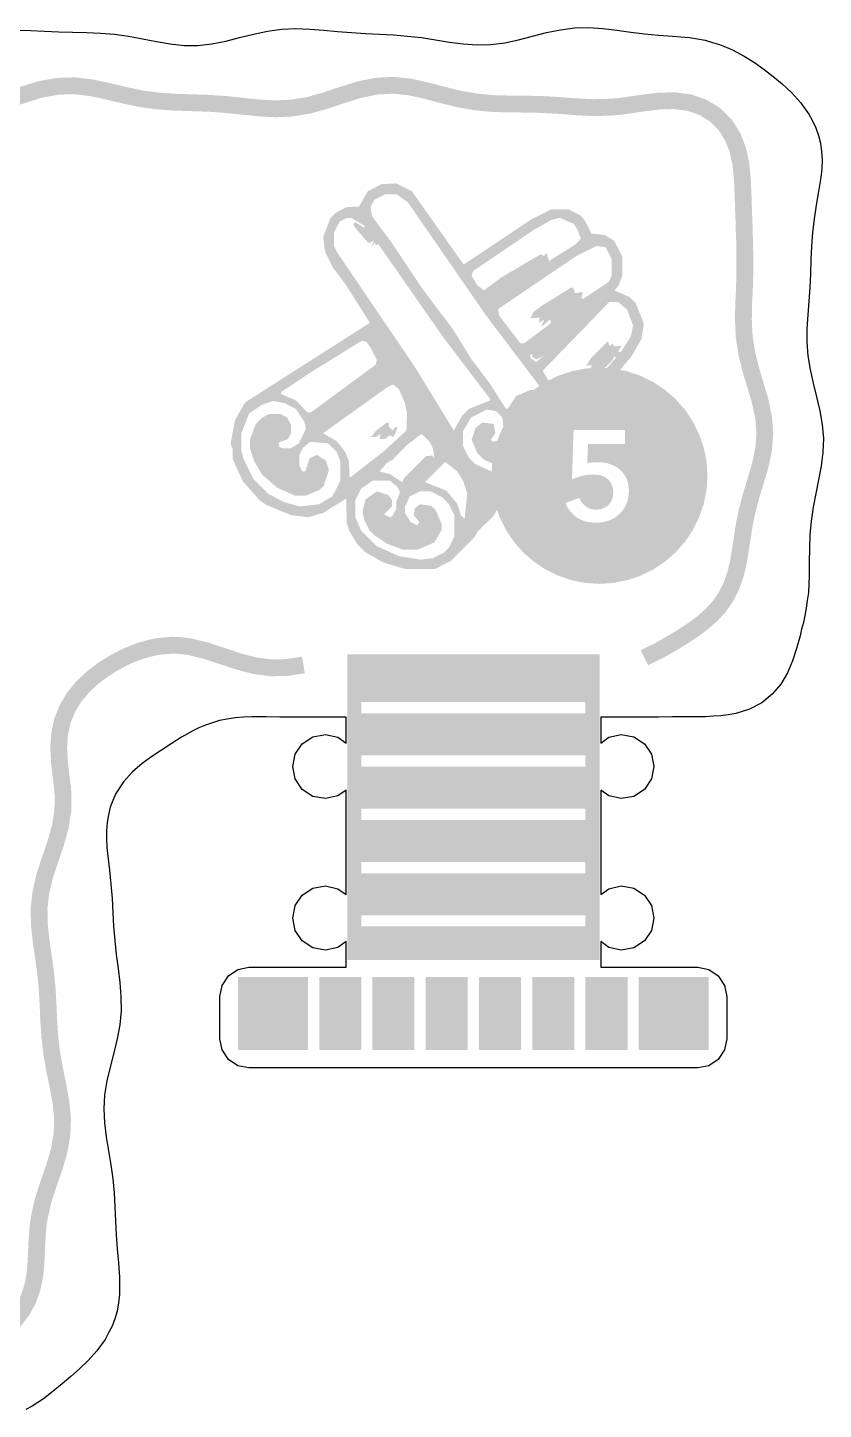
# Model space of a CAD drawing. Header units: millimetres. Extents: x 4 to 295, y 4 to 113.
# Drawn here: x 121.42 to 147.94, y 4.57 to 50.57 of the extents above; entities that cross this region are included whole.
import ezdxf

# ---------------------------------------------------------------- set-up
doc = ezdxf.new("R2010")
doc.units = ezdxf.units.MM
doc.layers.add('CUT', color=1, linetype='Continuous')
doc.layers.add('RASTER', color=7, linetype='Continuous')

msp = doc.modelspace()

# ---------------------------------------------------------------- hatches: boundary and pattern name
at = {"layer": 'RASTER'}
msp.add_hatch(color=7, dxfattribs=at).paths.add_polyline_path([(130.568, 29.631), (130.048, 29.547), (129.55, 29.536), (129.05, 29.602), (128.536, 29.736), (128.005, 29.913), (127.456, 30.091), (126.894, 30.231), (126.574, 30.273), (126.238, 30.292), (125.651, 30.236), (125.1, 30.094), (124.605, 29.897), (124.159, 29.666), (123.755, 29.41), (123.387, 29.128), (123.051, 28.812), (122.755, 28.454), (122.507, 28.049), (122.323, 27.598), (122.212, 27.109), (122.178, 26.595), (122.207, 26.071), (122.269, 25.538), (122.305, 25.277), (122.322, 25.026), (122.318, 24.52), (122.237, 24.018), (122.091, 23.503), (121.908, 22.969), (121.728, 22.418), (121.592, 21.851), (121.526, 21.278), (121.533, 20.708), (121.592, 20.151), (121.672, 19.608), (121.744, 19.076), (121.795, 18.548), (121.825, 18.017), (121.848, 17.476), (121.884, 16.927), (121.951, 16.373), (122.048, 15.822), (122.16, 15.283), (122.256, 14.758), (122.307, 14.249), (122.291, 13.749), (122.201, 13.245), (122.049, 12.728), (121.863, 12.193), (121.683, 11.64), (121.553, 11.088), (121.502, 10.792), (121.476, 10.511), (121.445, 9.998), (121.426, 9.525), (121.389, 9.092), (121.312, 8.695), (121.186, 8.335), (121.01, 8.01), (120.785, 7.718), (120.515, 7.456), (120.202, 7.219), (119.849, 7), (119.456, 6.793), (119.024, 6.598), (118.551, 6.424), (118.036, 6.294), (117.768, 6.261), (117.509, 6.242), (116.998, 6.272), (116.492, 6.372), (115.972, 6.531), (115.435, 6.719), (114.88, 6.895), (114.31, 7.017), (113.732, 7.059), (113.16, 7.021), (112.602, 6.927), (112.06, 6.813), (111.531, 6.709), (111.008, 6.635), (110.483, 6.592), (109.95, 6.568), (109.407, 6.543), (108.858, 6.5), (108.313, 6.435), (108.027, 6.404), (107.748, 6.375), (107.222, 6.369), (106.743, 6.437), (106.316, 6.585), (105.945, 6.806), (105.636, 7.085), (105.389, 7.405), (105.199, 7.749), (105.049, 8.104), (104.921, 8.466), (104.791, 8.838), (104.644, 9.224), (104.474, 9.632), (104.292, 10.072), (104.116, 10.56), (104.047, 10.815), (103.984, 11.076), (103.9, 11.619), (103.855, 12.163), (103.835, 12.716), (103.818, 13.28), (103.784, 13.849), (103.729, 14.416), (103.669, 14.973), (103.631, 15.516), (103.641, 16.046), (103.718, 16.574), (103.858, 17.11), (104.041, 17.663), (104.224, 18.236), (104.361, 18.827), (104.414, 19.429), (104.37, 20.03), (104.253, 20.615), (104.105, 21.183), (103.965, 21.733), (103.864, 22.274), (103.808, 22.813), (103.789, 23.36), (103.785, 23.919), (103.773, 24.486), (103.742, 25.053), (103.711, 25.341), (103.68, 25.621), (103.596, 26.137), (103.511, 26.607), (103.435, 27.051), (103.358, 27.489), (103.262, 27.934), (103.124, 28.388), (102.918, 28.84), (102.627, 29.266), (102.246, 29.638), (101.781, 29.925), (101.251, 30.106), (100.683, 30.173), (100.101, 30.14), (99.525, 30.039), (99.229, 29.969), (98.955, 29.913), (98.433, 29.821), (97.916, 29.779), (97.391, 29.773), (96.855, 29.783), (96.311, 29.788), (95.765, 29.776), (95.225, 29.753), (94.696, 29.736), (94.178, 29.75), (93.665, 29.811), (93.149, 29.925), (92.621, 30.079), (92.076, 30.244), (91.513, 30.381), (90.936, 30.449), (90.355, 30.428), (89.783, 30.324), (89.228, 30.168), (88.691, 30.002), (88.169, 29.862), (87.656, 29.77), (87.143, 29.732), (86.621, 29.735), (86.087, 29.76), (85.544, 29.783), (85, 29.79), (84.714, 29.797), (84.435, 29.802), (83.917, 29.852), (83.451, 29.957), (83.038, 30.122), (82.683, 30.343), (82.386, 30.61), (82.145, 30.907), (81.949, 31.222), (81.782, 31.548), (81.623, 31.884), (81.452, 32.231), (81.256, 32.597), (81.036, 32.992), (80.804, 33.425), (80.586, 33.914), (80.501, 34.171), (80.427, 34.431), (80.339, 34.946), (80.31, 35.456), (80.326, 35.976), (80.367, 36.508), (80.408, 37.05), (80.434, 37.597), (80.443, 38.14), (80.451, 38.674), (80.477, 39.197), (80.54, 39.715), (80.645, 40.236), (80.78, 40.767), (80.92, 41.314), (81.025, 41.878), (81.061, 42.456), (81.009, 43.035), (80.88, 43.593), (80.799, 43.884), (80.717, 44.154), (80.6, 44.676), (80.561, 45.162), (80.607, 45.611), (80.737, 46.02), (80.937, 46.387), (81.195, 46.709), (81.497, 46.987), (81.833, 47.225), (82.195, 47.429), (82.583, 47.604), (82.997, 47.75), (83.438, 47.859), (83.908, 47.919), (84.416, 47.914), (84.673, 47.879), (84.94, 47.834), (85.493, 47.705), (86.063, 47.578), (86.651, 47.494), (87.25, 47.487), (87.847, 47.573), (88.431, 47.734), (88.996, 47.927), (89.541, 48.105), (90.071, 48.231), (90.593, 48.285), (91.121, 48.272), (91.663, 48.209), (92.219, 48.126), (92.787, 48.053), (93.356, 48.005), (93.92, 47.977), (94.474, 47.952), (95.019, 47.906), (95.562, 47.828), (96.113, 47.72), (96.678, 47.605), (97.26, 47.52), (97.855, 47.502), (98.453, 47.573), (99.04, 47.722), (99.609, 47.914), (100.158, 48.102), (100.69, 48.242), (101.211, 48.311), (101.734, 48.305), (102.27, 48.239), (102.822, 48.141), (103.388, 48.045), (103.959, 47.973), (104.529, 47.931), (105.089, 47.905), (105.64, 47.873), (106.185, 47.816), (106.734, 47.73), (107.295, 47.632), (107.871, 47.551), (108.462, 47.525), (109.058, 47.58), (109.647, 47.715), (110.22, 47.901), (110.774, 48.093), (111.309, 48.247), (111.83, 48.33), (112.349, 48.334), (112.879, 48.269), (113.426, 48.16), (113.989, 48.043), (114.562, 47.948), (115.136, 47.889), (115.703, 47.858), (116.26, 47.835), (116.808, 47.798), (117.357, 47.736), (117.913, 47.657), (118.484, 47.585), (119.069, 47.554), (119.663, 47.594), (120.253, 47.712), (120.83, 47.889), (121.388, 48.081), (121.926, 48.244), (122.449, 48.341), (122.966, 48.357), (123.491, 48.297), (124.032, 48.182), (124.592, 48.047), (125.164, 47.929), (125.741, 47.85), (126.314, 47.811), (126.878, 47.793), (127.431, 47.774), (127.98, 47.737), (128.534, 47.68), (129.099, 47.621), (129.678, 47.589), (130.268, 47.616), (130.858, 47.717), (131.438, 47.879), (132, 48.067), (132.542, 48.235), (133.067, 48.345), (133.583, 48.374), (134.104, 48.321), (134.641, 48.204), (135.196, 48.057), (135.766, 47.917), (136.345, 47.817), (136.924, 47.765), (137.494, 47.75), (138.053, 47.746), (138.604, 47.731), (139.156, 47.699), (139.716, 47.656), (140.289, 47.628), (140.86, 47.645), (141.156, 47.669), (141.441, 47.709), (141.973, 47.786), (142.479, 47.848), (142.957, 47.861), (143.402, 47.804), (143.804, 47.667), (144.154, 47.451), (144.443, 47.164), (144.664, 46.817), (144.816, 46.426), (144.908, 46.002), (144.955, 45.553), (144.977, 45.082), (144.992, 44.588), (145.012, 44.069), (145.018, 43.796), (145.03, 43.519), (145.04, 42.987), (145.041, 42.456), (145.025, 41.924), (145.001, 41.384), (144.991, 40.832), (145.018, 40.271), (145.101, 39.706), (145.237, 39.148), (145.401, 38.603), (145.556, 38.075), (145.667, 37.565), (145.707, 37.067), (145.668, 36.57), (145.559, 36.06), (145.402, 35.533), (145.236, 34.989), (145.1, 34.442), (145.038, 34.15), (144.994, 33.871), (144.916, 33.361), (144.841, 32.897), (144.747, 32.479), (144.62, 32.105), (144.454, 31.773), (144.251, 31.479), (144.012, 31.217), (143.741, 30.979), (143.438, 30.755), (143.102, 30.533), (142.73, 30.307), (142.317, 30.075), (141.848, 29.846), (142.094, 29.343), (142.577, 29.579), (143.012, 29.823), (143.401, 30.06), (143.759, 30.296), (144.093, 30.543), (144.405, 30.817), (144.69, 31.13), (144.937, 31.488), (145.137, 31.89), (145.287, 32.327), (145.392, 32.791), (145.47, 33.274), (145.548, 33.785), (145.589, 34.048), (145.646, 34.313), (145.777, 34.839), (145.939, 35.372), (146.102, 35.921), (146.223, 36.489), (146.267, 37.068), (146.221, 37.647), (146.099, 38.214), (145.938, 38.763), (145.778, 39.295), (145.651, 39.813), (145.576, 40.325), (145.551, 40.841), (145.561, 41.366), (145.585, 41.903), (145.601, 42.448), (145.6, 42.993), (145.59, 43.534), (145.578, 43.813), (145.573, 44.087), (145.552, 44.608), (145.537, 45.104), (145.514, 45.595), (145.462, 46.091), (145.353, 46.588), (145.163, 47.071), (144.879, 47.516), (144.501, 47.892), (144.042, 48.174), (143.528, 48.35), (142.985, 48.42), (142.438, 48.407), (141.899, 48.342), (141.36, 48.264), (141.094, 48.225), (140.834, 48.205), (140.294, 48.189), (139.751, 48.216), (139.194, 48.258), (138.628, 48.291), (138.062, 48.306), (137.504, 48.31), (136.957, 48.325), (136.418, 48.373), (135.881, 48.466), (135.334, 48.6), (134.772, 48.749), (134.192, 48.875), (133.595, 48.934), (132.994, 48.9), (132.402, 48.778), (131.828, 48.6), (131.273, 48.414), (130.735, 48.263), (130.208, 48.173), (129.681, 48.15), (129.143, 48.18), (128.591, 48.237), (128.028, 48.295), (127.46, 48.334), (126.896, 48.353), (126.342, 48.37), (125.798, 48.407), (125.259, 48.481), (124.714, 48.594), (124.156, 48.728), (123.581, 48.85), (122.989, 48.917), (122.388, 48.898), (121.794, 48.789), (121.215, 48.615), (120.656, 48.422), (120.116, 48.256), (119.589, 48.15), (119.066, 48.115), (118.534, 48.144), (117.988, 48.213), (117.427, 48.292), (116.858, 48.356), (116.29, 48.394), (115.73, 48.418), (115.18, 48.447), (114.637, 48.503), (114.092, 48.594), (113.538, 48.709), (112.968, 48.822), (112.381, 48.894), (111.783, 48.888), (111.187, 48.794), (110.605, 48.628), (110.042, 48.432), (109.497, 48.255), (108.969, 48.133), (108.449, 48.085), (107.923, 48.109), (107.382, 48.186), (106.825, 48.283), (106.257, 48.371), (105.686, 48.431), (105.119, 48.465), (104.562, 48.491), (104.015, 48.531), (103.47, 48.599), (102.918, 48.693), (102.353, 48.793), (101.772, 48.864), (101.178, 48.87), (100.582, 48.792), (99.996, 48.638), (99.429, 48.445), (98.881, 48.259), (98.35, 48.124), (97.831, 48.062), (97.309, 48.078), (96.774, 48.157), (96.222, 48.269), (95.656, 48.38), (95.082, 48.463), (94.51, 48.511), (93.947, 48.537), (93.394, 48.564), (92.846, 48.61), (92.296, 48.681), (91.736, 48.764), (91.161, 48.831), (90.571, 48.845), (89.977, 48.783), (89.389, 48.645), (88.818, 48.458), (88.265, 48.269), (87.732, 48.122), (87.212, 48.046), (86.694, 48.052), (86.165, 48.13), (85.618, 48.252), (85.056, 48.382), (84.757, 48.433), (84.445, 48.474), (83.876, 48.479), (83.336, 48.41), (82.837, 48.287), (82.375, 48.125), (81.942, 47.93), (81.532, 47.698), (81.144, 47.422), (80.785, 47.091), (80.47, 46.697), (80.221, 46.239), (80.059, 45.723), (80, 45.167), (80.046, 44.592), (80.173, 44.018), (80.261, 43.727), (80.336, 43.458), (80.456, 42.946), (80.501, 42.448), (80.469, 41.948), (80.373, 41.436), (80.237, 40.906), (80.098, 40.36), (79.987, 39.804), (79.919, 39.245), (79.891, 38.692), (79.883, 38.149), (79.874, 37.615), (79.849, 37.085), (79.808, 36.551), (79.767, 36.006), (79.749, 35.449), (79.782, 34.882), (79.879, 34.316), (79.966, 34.007), (80.066, 33.703), (80.3, 33.18), (80.544, 32.723), (80.765, 32.328), (80.953, 31.975), (81.118, 31.64), (81.279, 31.3), (81.462, 30.945), (81.689, 30.581), (81.981, 30.222), (82.347, 29.895), (82.786, 29.621), (83.286, 29.421), (83.829, 29.299), (84.396, 29.243), (84.702, 29.237), (84.99, 29.23), (85.528, 29.223), (86.062, 29.2), (86.606, 29.175), (87.162, 29.171), (87.726, 29.214), (88.291, 29.315), (88.847, 29.463), (89.387, 29.631), (89.91, 29.778), (90.416, 29.871), (90.913, 29.889), (91.413, 29.829), (91.928, 29.704), (92.461, 29.542), (93.01, 29.382), (93.572, 29.259), (94.137, 29.191), (94.697, 29.176), (95.245, 29.193), (95.783, 29.216), (96.315, 29.227), (96.848, 29.223), (97.39, 29.213), (97.942, 29.219), (98.504, 29.266), (99.057, 29.362), (99.35, 29.422), (99.632, 29.489), (100.167, 29.583), (100.668, 29.613), (101.129, 29.559), (101.542, 29.418), (101.901, 29.196), (102.198, 28.906), (102.43, 28.565), (102.6, 28.19), (102.72, 27.794), (102.808, 27.382), (102.883, 26.955), (102.96, 26.51), (103.043, 26.042), (103.125, 25.54), (103.154, 25.28), (103.183, 25.013), (103.213, 24.464), (103.225, 23.911), (103.229, 23.348), (103.249, 22.775), (103.309, 22.193), (103.418, 21.613), (103.562, 21.043), (103.708, 20.489), (103.815, 19.954), (103.853, 19.433), (103.808, 18.915), (103.684, 18.385), (103.508, 17.837), (103.321, 17.269), (103.168, 16.685), (103.083, 16.092), (103.07, 15.502), (103.111, 14.923), (103.172, 14.359), (103.225, 13.806), (103.258, 13.254), (103.275, 12.697), (103.295, 12.13), (103.343, 11.553), (103.433, 10.975), (103.504, 10.676), (103.584, 10.385), (103.769, 9.87), (103.957, 9.417), (104.123, 9.017), (104.264, 8.646), (104.392, 8.28), (104.527, 7.9), (104.695, 7.502), (104.922, 7.096), (105.225, 6.704), (105.613, 6.354), (106.081, 6.076), (106.613, 5.893), (107.186, 5.81), (107.771, 5.815), (108.086, 5.847), (108.377, 5.878), (108.913, 5.942), (109.441, 5.984), (109.975, 6.008), (110.519, 6.033), (111.07, 6.078), (111.624, 6.157), (112.172, 6.264), (112.707, 6.377), (113.226, 6.464), (113.73, 6.499), (114.23, 6.462), (114.736, 6.353), (115.258, 6.188), (115.798, 5.999), (116.355, 5.829), (116.926, 5.716), (117.5, 5.681), (117.823, 5.703), (118.151, 5.745), (118.716, 5.889), (119.235, 6.078), (119.702, 6.289), (120.127, 6.513), (120.519, 6.757), (120.88, 7.031), (121.203, 7.345), (121.48, 7.705), (121.699, 8.109), (121.853, 8.55), (121.944, 9.014), (121.985, 9.49), (122.005, 9.97), (122.035, 10.471), (122.058, 10.718), (122.101, 10.971), (122.222, 11.489), (122.394, 12.014), (122.583, 12.556), (122.747, 13.117), (122.848, 13.691), (122.867, 14.268), (122.811, 14.836), (122.71, 15.39), (122.599, 15.928), (122.505, 16.455), (122.442, 16.979), (122.407, 17.507), (122.385, 18.044), (122.354, 18.591), (122.301, 19.141), (122.226, 19.686), (122.148, 20.221), (122.092, 20.741), (122.085, 21.249), (122.143, 21.753), (122.267, 22.265), (122.439, 22.791), (122.626, 23.335), (122.784, 23.897), (122.876, 24.473), (122.883, 25.035), (122.862, 25.334), (122.825, 25.607), (122.765, 26.12), (122.738, 26.593), (122.767, 27.03), (122.857, 27.431), (123.007, 27.797), (123.21, 28.128), (123.46, 28.428), (123.749, 28.701), (124.076, 28.95), (124.438, 29.18), (124.837, 29.387), (125.274, 29.561), (125.747, 29.684), (126.26, 29.732), (126.522, 29.715), (126.781, 29.683), (127.302, 29.553), (127.83, 29.38), (128.377, 29.199), (128.942, 29.052), (129.519, 28.976), (130.099, 28.989), (130.656, 29.077)])
h = msp.add_hatch(color=7, dxfattribs=at)
h.paths.add_polyline_path([(133.226, 45.365), (133.707, 45.386), (134.23, 45.121), (135.951, 42.683), (138.203, 44.189), (138.87, 44.526), (139.444, 44.526), (139.824, 44.332), (139.967, 44.189), (140.211, 43.715), (140.663, 43.665), (140.971, 43.471), (141.237, 42.948), (141.237, 42.303), (141.115, 41.994), (140.971, 41.822), (141.473, 41.607), (141.688, 41.392), (141.954, 40.725), (141.882, 40.223), (141.545, 39.628), (139.637, 37.376), (139.587, 36.852), (139.444, 36.422), (139.25, 36.114), (138.748, 35.684), (137.773, 35.296), (137.457, 34.895), (137.056, 34.507), (136.955, 34.321), (136.41, 33.79), (136.31, 33.604), (135.521, 32.815), (134.998, 32.55), (133.994, 32.55), (133.277, 32.765), (132.681, 33.102), (132.395, 33.389), (132.129, 33.841), (132.058, 34.056), (132.036, 34.895), (131.269, 34.414), (130.767, 34.271), (130.193, 34.343), (129.383, 34.68), (129.168, 34.823), (128.594, 35.468), (128.257, 36.207), (128.257, 36.566), (128.185, 36.709), (128.329, 37.498), (128.666, 38.093), (132.825, 40.746), (132.007, 42.037), (131.606, 42.568), (131.34, 43.091), (131.269, 43.593), (131.505, 44.217), (131.677, 44.404), (132.058, 44.597), (132.466, 44.619), (132.753, 45.121)])
h.paths.add_polyline_path([(133.348, 45.028), (132.968, 44.834), (132.846, 44.597), (132.897, 44.289), (133.513, 43.471), (134.546, 41.922), (135.593, 40.531), (136.195, 39.556), (136.812, 38.738), (137.343, 37.907), (137.414, 37.878), (137.701, 38.308), (138.153, 38.502), (138.562, 38.523), (136.697, 40.99), (134.087, 44.762), (133.707, 45.028)], flags=0)
h.paths.add_polyline_path([(132.058, 44.239), (131.821, 44.117), (131.627, 43.737), (131.627, 43.307), (131.749, 43.07), (134.302, 39.312), (135.622, 37.161), (135.908, 37.663), (136.124, 37.878), (136.841, 38.165), (136.812, 38.237), (135.263, 40.273), (133.112, 43.357), (133.011, 43.328), (133.011, 43.428), (132.868, 43.256), (132.968, 43.5), (132.825, 43.4), (132.753, 43.428), (132.323, 43.93), (132.273, 44.024), (132.344, 44.095), (132.653, 43.902), (132.653, 43.973), (132.201, 44.239)], flags=0)
h.paths.add_polyline_path([(139.157, 44.239), (138.87, 44.167), (138.275, 43.83), (136.267, 42.468), (136.217, 42.303), (136.41, 41.994), (136.626, 41.822), (137.199, 42.252), (138.418, 42.969), (138.512, 43.02), (138.634, 42.969), (138.705, 43.07), (138.798, 42.805), (139.68, 43.357), (139.853, 43.543), (139.752, 43.83), (139.609, 44.045)], flags=0)
h.paths.add_polyline_path([(140.376, 43.307), (139.709, 42.969), (137.099, 41.205), (137.128, 40.99), (137.845, 40.058), (137.959, 40.058), (138.82, 40.703), (138.87, 40.797), (138.82, 40.847), (138.533, 40.603), (138.634, 40.847), (138.461, 40.746), (138.49, 40.919), (138.175, 40.89), (138.275, 41.105), (138.562, 41.32), (139.537, 41.922), (139.609, 41.894), (139.659, 41.729), (139.924, 41.779), (139.874, 41.585), (139.924, 41.535), (140.785, 42.109), (140.878, 42.303), (140.878, 42.876), (140.684, 43.256)], flags=0)
h.paths.add_polyline_path([(140.806, 41.442), (138.583, 39.147), (138.849, 38.695), (139.516, 37.856), (139.752, 38.05), (139.853, 38.237), (140.182, 38.552), (140.283, 38.738), (141.022, 39.578), (140.971, 39.628), (140.9, 39.484), (140.426, 39.025), (140.254, 39.025), (140.426, 39.269), (140.182, 39.169), (140.211, 39.341), (140.039, 39.312), (140.182, 39.556), (140.756, 40.13), (140.828, 39.958), (140.9, 40.058), (140.971, 39.958), (141.215, 39.986), (141.093, 39.793), (141.186, 39.771), (141.523, 40.295), (141.595, 40.653), (141.402, 41.177), (141.093, 41.442)], flags=0)
h.paths.add_polyline_path([(132.56, 40.151), (130.745, 39.025), (129.885, 38.452), (129.856, 38.38), (130.358, 38.165), (130.745, 37.763), (130.86, 37.763), (133.011, 39.341), (133.061, 39.506), (132.868, 39.886), (132.724, 40.101)], flags=0)
h.paths.add_polyline_path([(138.225, 39.721), (138.153, 39.649), (138.203, 39.556), (138.368, 39.434), (138.634, 39.671), (138.39, 39.527), (138.246, 39.599)], flags=0)
h.paths.add_polyline_path([(133.614, 38.695), (133.399, 38.595), (131.269, 37.068), (131.72, 36.802), (132.007, 36.444), (132.129, 36.135), (132.151, 35.583), (133.298, 36.472), (134.044, 37.161), (134.065, 37.713), (133.994, 38.072), (133.8, 38.523)], flags=0)
h.paths.add_polyline_path([(138.153, 38.215), (137.916, 38.093), (137.701, 37.878), (137.651, 37.426), (137.845, 37.19), (138.153, 37.139), (138.175, 37.233), (137.938, 37.498), (137.988, 37.735), (138.296, 37.928), (138.748, 37.735), (138.942, 37.354), (138.942, 36.996), (138.82, 36.688), (138.605, 36.401), (138.081, 36.064), (137.579, 35.92), (137.077, 35.992), (136.626, 36.186), (136.41, 36.401), (136.217, 36.852), (136.339, 37.233), (136.575, 37.426), (136.955, 37.376), (137.006, 37.068), (136.862, 36.852), (136.934, 36.781), (137.099, 36.831), (137.292, 37.068), (137.242, 37.591), (137.027, 37.806), (136.719, 37.856), (136.195, 37.591), (135.93, 37.139), (135.93, 36.637), (136.124, 36.257), (136.339, 36.042), (137.077, 35.705), (137.794, 35.705), (138.081, 35.777), (138.748, 36.114), (138.963, 36.329), (139.229, 36.852), (139.229, 37.426), (139.035, 37.806), (138.748, 38.093), (138.512, 38.215)], flags=0)
h.paths.add_polyline_path([(129.619, 38.143), (129.239, 38.021), (128.809, 37.735), (128.544, 37.068), (128.544, 36.494), (128.615, 36.207), (128.952, 35.54), (129.454, 35.038), (129.978, 34.773), (130.48, 34.629), (131.125, 34.701), (131.577, 34.966), (131.842, 35.49), (131.842, 36.135), (131.72, 36.444), (131.434, 36.731), (130.838, 36.781), (130.602, 36.587), (130.48, 36.35), (130.48, 35.992), (130.573, 35.798), (130.673, 35.798), (130.817, 36.229), (131.054, 36.35), (131.362, 36.157), (131.462, 35.827), (131.29, 35.325), (131.147, 35.182), (130.695, 34.988), (130.336, 34.988), (129.741, 35.253), (129.239, 35.684), (128.974, 36.135), (128.831, 36.566), (128.831, 36.852), (129.024, 37.376), (129.239, 37.591), (129.476, 37.713), (129.834, 37.713), (130.071, 37.591), (130.193, 37.354), (130.193, 37.068), (130.1, 36.874), (129.784, 36.759), (129.813, 36.616), (129.906, 36.566), (130.193, 36.566), (130.458, 36.731), (130.695, 37.211), (130.645, 37.448), (130.358, 37.878), (129.978, 38.072)], flags=0)
h.paths.add_polyline_path([(133.37, 37.405), (133.47, 37.405), (133.442, 37.304), (133.585, 37.161), (133.657, 37.261), (133.757, 37.261), (133.614, 36.946), (133.492, 36.996), (133.327, 36.874), (133.155, 36.874), (133.183, 37.046), (133.04, 36.946), (132.868, 36.946), (133.04, 37.161)], flags=0)
h.paths.add_polyline_path([(134.546, 37.046), (134.044, 36.659), (133.585, 36.186), (133.399, 36.085), (133.155, 35.798), (133.492, 35.705), (133.901, 35.44), (133.972, 35.583), (134.689, 36.3), (134.904, 36.329), (134.976, 36.229), (134.926, 36.566), (134.804, 36.802)], flags=0)
h.paths.add_polyline_path([(135.335, 36.114), (134.661, 35.44), (135.378, 35.153), (135.736, 34.723), (135.858, 34.343), (135.98, 34.221), (136.073, 35.06), (135.93, 35.49), (135.736, 35.798)], flags=0)
h.paths.add_polyline_path([(132.918, 35.49), (132.538, 35.225), (132.344, 34.845), (132.344, 34.271), (132.538, 33.819), (133.04, 33.317), (133.779, 32.98), (134.517, 32.858), (134.926, 32.908), (135.306, 33.102), (135.449, 33.245), (135.643, 33.625), (135.643, 34.343), (135.449, 34.723), (135.234, 34.938), (134.854, 35.131), (134.496, 35.131), (134.159, 34.966), (133.994, 34.629), (133.994, 34.414), (134.187, 34.106), (134.403, 34.006), (134.474, 34.106), (134.281, 34.343), (134.331, 34.579), (134.496, 34.701), (134.876, 34.651), (135.019, 34.507), (135.213, 34.056), (135.213, 33.841), (134.976, 33.432), (134.424, 33.195), (133.922, 33.195), (133.399, 33.389), (132.968, 33.676), (132.825, 33.819), (132.631, 34.199), (132.581, 34.464), (132.681, 34.866), (133.061, 35.131), (133.442, 35.009), (133.563, 34.845), (133.563, 34.629), (133.298, 34.364), (133.492, 34.271), (133.585, 34.321), (133.707, 34.558), (133.707, 34.773), (133.829, 35.11), (133.728, 35.296), (133.492, 35.49)], flags=0)
h = msp.add_hatch(color=7, dxfattribs=at)
h.paths.add_polyline_path([(144.073, 35.652), (144.043, 35.182), (143.951, 34.721), (143.799, 34.275), (143.591, 33.852), (143.33, 33.461), (143.019, 33.107), (142.665, 32.796), (142.274, 32.535), (141.851, 32.327), (141.405, 32.175), (140.944, 32.083), (140.474, 32.053), (140.004, 32.083), (139.542, 32.175), (139.096, 32.327), (138.674, 32.535), (138.282, 32.796), (137.928, 33.107), (137.618, 33.461), (137.356, 33.852), (137.148, 34.275), (136.997, 34.721), (136.905, 35.182), (136.874, 35.652), (136.905, 36.122), (136.997, 36.584), (137.148, 37.03), (137.356, 37.452), (137.618, 37.844), (137.928, 38.198), (138.282, 38.508), (138.674, 38.77), (139.096, 38.978), (139.542, 39.129), (140.004, 39.221), (140.474, 39.252), (140.944, 39.221), (141.405, 39.129), (141.851, 38.978), (142.274, 38.77), (142.665, 38.508), (143.019, 38.198), (143.33, 37.844), (143.591, 37.452), (143.799, 37.03), (143.951, 36.584), (144.043, 36.122)])
h.paths.add_polyline_path([(141.323, 36.714), (141.323, 37.173), (139.612, 37.173), (139.561, 35.529), (139.578, 35.537), (139.596, 35.546), (139.614, 35.554), (139.633, 35.562), (139.653, 35.57), (139.673, 35.578), (139.694, 35.585), (139.716, 35.593), (139.737, 35.6), (139.759, 35.607), (139.782, 35.614), (139.804, 35.621), (139.826, 35.627), (139.849, 35.634), (139.871, 35.64), (139.894, 35.646), (139.917, 35.652), (139.94, 35.657), (139.963, 35.662), (139.986, 35.667), (140.01, 35.671), (140.033, 35.675), (140.057, 35.679), (140.081, 35.682), (140.105, 35.685), (140.128, 35.688), (140.151, 35.69), (140.174, 35.692), (140.196, 35.693), (140.218, 35.694), (140.24, 35.694), (140.261, 35.695), (140.292, 35.694), (140.323, 35.693), (140.353, 35.691), (140.384, 35.688), (140.414, 35.684), (140.444, 35.679), (140.474, 35.674), (140.504, 35.667), (140.533, 35.66), (140.562, 35.651), (140.589, 35.64), (140.617, 35.629), (140.643, 35.616), (140.669, 35.602), (140.694, 35.586), (140.718, 35.569), (140.741, 35.551), (140.764, 35.532), (140.785, 35.511), (140.805, 35.488), (140.823, 35.464), (140.841, 35.439), (140.858, 35.413), (140.873, 35.385), (140.887, 35.355), (140.899, 35.324), (140.909, 35.29), (140.918, 35.255), (140.924, 35.218), (140.929, 35.179), (140.932, 35.138), (140.933, 35.096), (140.932, 35.062), (140.93, 35.03), (140.926, 34.998), (140.921, 34.967), (140.915, 34.937), (140.907, 34.907), (140.898, 34.879), (140.888, 34.852), (140.876, 34.825), (140.864, 34.8), (140.85, 34.775), (140.835, 34.752), (140.82, 34.73), (140.803, 34.709), (140.785, 34.69), (140.767, 34.671), (140.747, 34.654), (140.727, 34.637), (140.706, 34.622), (140.684, 34.607), (140.661, 34.594), (140.638, 34.582), (140.614, 34.571), (140.588, 34.561), (140.563, 34.552), (140.537, 34.544), (140.51, 34.537), (140.483, 34.532), (140.456, 34.528), (140.428, 34.525), (140.4, 34.523), (140.372, 34.522), (140.322, 34.524), (140.273, 34.529), (140.227, 34.538), (140.182, 34.549), (140.139, 34.565), (140.097, 34.583), (140.057, 34.605), (140.019, 34.631), (139.983, 34.659), (139.95, 34.689), (139.92, 34.722), (139.892, 34.757), (139.867, 34.793), (139.844, 34.833), (139.824, 34.874), (139.807, 34.917), (139.344, 34.747), (139.376, 34.673), (139.412, 34.603), (139.453, 34.536), (139.498, 34.474), (139.547, 34.416), (139.601, 34.362), (139.659, 34.311), (139.722, 34.265), (139.789, 34.224), (139.859, 34.188), (139.933, 34.158), (140.011, 34.133), (140.092, 34.114), (140.178, 34.1), (140.266, 34.092), (140.359, 34.089), (140.415, 34.09), (140.47, 34.094), (140.524, 34.099), (140.578, 34.107), (140.631, 34.117), (140.682, 34.13), (140.734, 34.144), (140.784, 34.161), (140.833, 34.18), (140.881, 34.201), (140.926, 34.224), (140.971, 34.249), (141.014, 34.276), (141.055, 34.305), (141.094, 34.336), (141.132, 34.369), (141.168, 34.404), (141.203, 34.441), (141.235, 34.48), (141.265, 34.521), (141.294, 34.563), (141.321, 34.608), (141.345, 34.654), (141.368, 34.703), (141.388, 34.753), (141.406, 34.805), (141.421, 34.858), (141.433, 34.914), (141.443, 34.971), (141.45, 35.029), (141.454, 35.089), (141.455, 35.151), (141.454, 35.208), (141.45, 35.262), (141.444, 35.316), (141.435, 35.367), (141.424, 35.417), (141.411, 35.465), (141.395, 35.512), (141.376, 35.557), (141.356, 35.6), (141.333, 35.641), (141.309, 35.681), (141.282, 35.719), (141.254, 35.755), (141.224, 35.79), (141.192, 35.823), (141.158, 35.854), (141.122, 35.883), (141.085, 35.911), (141.046, 35.937), (141.005, 35.961), (140.963, 35.983), (140.92, 36.003), (140.875, 36.022), (140.828, 36.039), (140.781, 36.054), (140.732, 36.067), (140.682, 36.078), (140.631, 36.087), (140.58, 36.093), (140.527, 36.098), (140.473, 36.101), (140.419, 36.102), (140.398, 36.102), (140.377, 36.102), (140.355, 36.101), (140.333, 36.1), (140.31, 36.099), (140.287, 36.098), (140.263, 36.096), (140.238, 36.094), (140.214, 36.092), (140.19, 36.089), (140.167, 36.086), (140.145, 36.082), (140.124, 36.078), (140.104, 36.074), (140.085, 36.069), (140.066, 36.064), (140.096, 36.714), (141.323, 36.714)], flags=0)
h = msp.add_hatch(color=7, dxfattribs=at)
h.paths.add_polyline_path([(140.477, 29.705), (132.071, 29.705), (132.071, 19.525), (140.477, 19.525)])
h.paths.add_polyline_path([(140.01, 28.118), (140.01, 27.744), (132.538, 27.744), (132.538, 28.118), (140.01, 28.118)], flags=0)
h.paths.add_polyline_path([(140.01, 26.343), (140.01, 25.969), (132.538, 25.969), (132.538, 26.343), (140.01, 26.343)], flags=0)
h.paths.add_polyline_path([(140.01, 24.568), (140.01, 24.195), (132.538, 24.195), (132.538, 24.568), (140.01, 24.568)], flags=0)
h.paths.add_polyline_path([(140.01, 22.794), (140.01, 22.42), (132.538, 22.42), (132.538, 22.794), (140.01, 22.794)], flags=0)
h.paths.add_polyline_path([(140.01, 21.019), (140.01, 20.646), (132.538, 20.646), (132.538, 21.019), (140.01, 21.019)], flags=0)
h = msp.add_hatch(color=7, dxfattribs=at)
h.paths.add_polyline_path([(144.119, 18.964), (128.428, 18.964), (128.428, 16.536), (144.119, 16.536)])
h.paths.add_polyline_path([(141.784, 18.964), (141.784, 16.536), (141.411, 16.536), (141.411, 18.964), (141.784, 18.964)], flags=0)
h.paths.add_polyline_path([(140.01, 18.964), (140.01, 16.536), (139.636, 16.536), (139.636, 18.964), (140.01, 18.964)], flags=0)
h.paths.add_polyline_path([(138.235, 18.964), (138.235, 16.536), (137.861, 16.536), (137.861, 18.964), (138.235, 18.964)], flags=0)
h.paths.add_polyline_path([(136.46, 18.964), (136.46, 16.536), (136.087, 16.536), (136.087, 18.964), (136.46, 18.964)], flags=0)
h.paths.add_polyline_path([(134.686, 18.964), (134.686, 16.536), (134.312, 16.536), (134.312, 18.964), (134.686, 18.964)], flags=0)
h.paths.add_polyline_path([(132.911, 18.964), (132.911, 16.536), (132.538, 16.536), (132.538, 18.964), (132.911, 18.964)], flags=0)
h.paths.add_polyline_path([(131.137, 18.964), (131.137, 16.536), (130.763, 16.536), (130.763, 18.964), (131.137, 18.964)], flags=0)

# ---------------------------------------------------------------- linework, layer by layer
at = {"layer": 'CUT'}
msp.add_lwpolyline([(121.059, 50.494), (121.525, 50.476), (121.989, 50.454), (122.454, 50.436), (122.918, 50.425), (123.384, 50.414), (123.85, 50.394), (124.316, 50.353), (124.783, 50.288), (125.249, 50.203), (125.714, 50.111), (126.177, 50.031), (126.638, 49.983), (127.099, 49.982), (127.56, 50.03), (128.022, 50.122), (128.486, 50.239), (128.951, 50.357), (129.418, 50.456), (129.886, 50.518), (130.354, 50.54), (130.822, 50.525), (131.288, 50.488), (131.753, 50.445), (132.217, 50.406), (132.681, 50.377), (133.146, 50.355), (133.611, 50.33), (134.077, 50.293), (134.543, 50.239), (135.009, 50.169), (135.474, 50.094), (135.937, 50.031), (136.398, 49.998), (136.859, 50.008), (137.32, 50.067), (137.783, 50.165), (138.247, 50.286), (138.712, 50.407), (139.18, 50.505), (139.648, 50.562), (140.117, 50.573), (140.584, 50.544), (141.051, 50.488), (141.516, 50.424), (141.98, 50.366), (142.443, 50.322), (142.908, 50.291), (143.191, 50.266), (143.473, 50.242), (143.737, 50.198), (143.999, 50.151), (144.24, 50.083), (144.479, 50.012), (144.696, 49.922), (144.907, 49.833), (145.295, 49.627), (145.639, 49.407), (145.958, 49.182), (146.263, 48.948), (146.567, 48.697), (146.873, 48.413), (147.175, 48.083), (147.453, 47.695), (147.573, 47.47), (147.684, 47.24), (147.768, 46.986), (147.838, 46.728), (147.874, 46.449), (147.894, 46.169), (147.879, 45.872), (147.85, 45.581), (147.773, 45.119), (147.693, 44.662), (147.624, 44.206), (147.574, 43.751), (147.542, 43.295), (147.522, 42.838), (147.504, 42.38), (147.48, 41.922), (147.448, 41.465), (147.414, 41.008), (147.39, 40.552), (147.389, 40.097), (147.421, 39.643), (147.491, 39.188), (147.592, 38.733), (147.708, 38.276), (147.817, 37.817), (147.899, 37.356), (147.936, 36.895), (147.923, 36.434), (147.865, 35.973), (147.777, 35.514), (147.681, 35.057), (147.593, 34.601), (147.528, 34.145), (147.489, 33.69), (147.472, 33.234), (147.467, 32.778), (147.464, 32.321), (147.45, 32.041), (147.435, 31.762), (147.4, 31.503), (147.365, 31.245), (147.315, 31.005), (147.27, 30.766), (147.211, 30.545), (147.161, 30.324), (147.041, 29.899), (146.906, 29.491), (146.74, 29.092), (146.52, 28.715), (146.235, 28.375), (145.882, 28.091), (145.47, 27.877), (145.016, 27.738), (144.766, 27.697), (144.522, 27.662), (144.263, 27.647), (144.008, 27.631), (143.738, 27.631), (143.471, 27.623), (143.188, 27.627), (142.906, 27.622), (142.438, 27.614), (141.971, 27.611), (141.504, 27.611), (141.037, 27.611), (140.517, 27.611), (140.517, 26.752), (140.791, 26.946), (141.203, 27.037), (141.618, 26.962), (141.972, 26.732), (142.209, 26.383), (142.292, 25.969), (142.209, 25.556), (141.972, 25.207), (141.618, 24.977), (141.203, 24.901), (140.791, 24.993), (140.517, 25.187), (140.517, 21.708), (140.791, 21.903), (141.203, 21.994), (141.618, 21.919), (141.972, 21.688), (142.209, 21.339), (142.292, 20.926), (142.209, 20.512), (141.972, 20.163), (141.618, 19.933), (141.203, 19.858), (140.791, 19.949), (140.517, 20.143), (140.517, 19.285), (143.75, 19.285), (144.119, 19.211), (144.435, 19), (144.646, 18.684), (144.72, 18.315), (144.72, 16.906), (144.646, 16.537), (144.435, 16.22), (144.119, 16.009), (143.75, 15.936), (128.798, 15.936), (128.429, 16.009), (128.112, 16.22), (127.901, 16.537), (127.828, 16.906), (127.828, 18.315), (127.901, 18.684), (128.112, 19), (128.429, 19.211), (128.798, 19.285), (132.031, 19.285), (132.031, 20.143), (131.756, 19.949), (131.344, 19.858), (130.929, 19.933), (130.575, 20.163), (130.338, 20.512), (130.255, 20.926), (130.338, 21.339), (130.575, 21.688), (130.929, 21.919), (131.344, 21.994), (131.756, 21.903), (132.031, 21.708), (132.031, 25.187), (131.756, 24.993), (131.344, 24.901), (130.929, 24.977), (130.575, 25.207), (130.338, 25.556), (130.255, 25.969), (130.338, 26.383), (130.575, 26.732), (130.929, 26.962), (131.344, 27.037), (131.756, 26.946), (132.031, 26.752), (132.031, 27.611), (131.697, 27.611), (131.23, 27.611), (130.763, 27.611), (130.296, 27.611), (129.828, 27.618), (129.362, 27.624), (128.896, 27.624), (128.614, 27.611), (128.334, 27.591), (128.074, 27.549), (127.816, 27.499), (127.579, 27.428), (127.345, 27.351), (127.133, 27.256), (126.927, 27.161), (126.55, 26.947), (126.21, 26.728), (125.889, 26.512), (125.565, 26.3), (125.237, 26.068), (124.917, 25.794), (124.619, 25.462), (124.365, 25.071), (124.264, 24.844), (124.176, 24.614), (124.116, 24.363), (124.069, 24.109), (124.052, 23.836), (124.046, 23.563), (124.068, 23.273), (124.094, 22.987), (124.152, 22.518), (124.201, 22.05), (124.236, 21.582), (124.263, 21.115), (124.29, 20.648), (124.326, 20.182), (124.377, 19.716), (124.437, 19.25), (124.495, 18.782), (124.534, 18.312), (124.537, 17.842), (124.496, 17.371), (124.411, 16.901), (124.295, 16.433), (124.171, 15.966), (124.062, 15.501), (123.989, 15.037), (123.964, 14.574), (123.985, 14.111), (124.043, 13.646), (124.119, 13.18), (124.196, 12.713), (124.258, 12.244), (124.302, 11.776), (124.329, 11.308), (124.35, 10.841), (124.374, 10.374), (124.407, 9.908), (124.447, 9.441), (124.484, 8.97), (124.49, 8.68), (124.486, 8.386), (124.451, 8.111), (124.403, 7.836), (124.325, 7.584), (124.236, 7.336), (124.122, 7.112), (124.002, 6.894), (123.729, 6.515), (123.439, 6.192), (123.149, 5.912), (122.864, 5.658), (122.579, 5.414), (122.28, 5.168), (121.952, 4.919), (121.577, 4.676), (121.367, 4.567)], dxfattribs=at)

doc.saveas('drawing.dxf')
